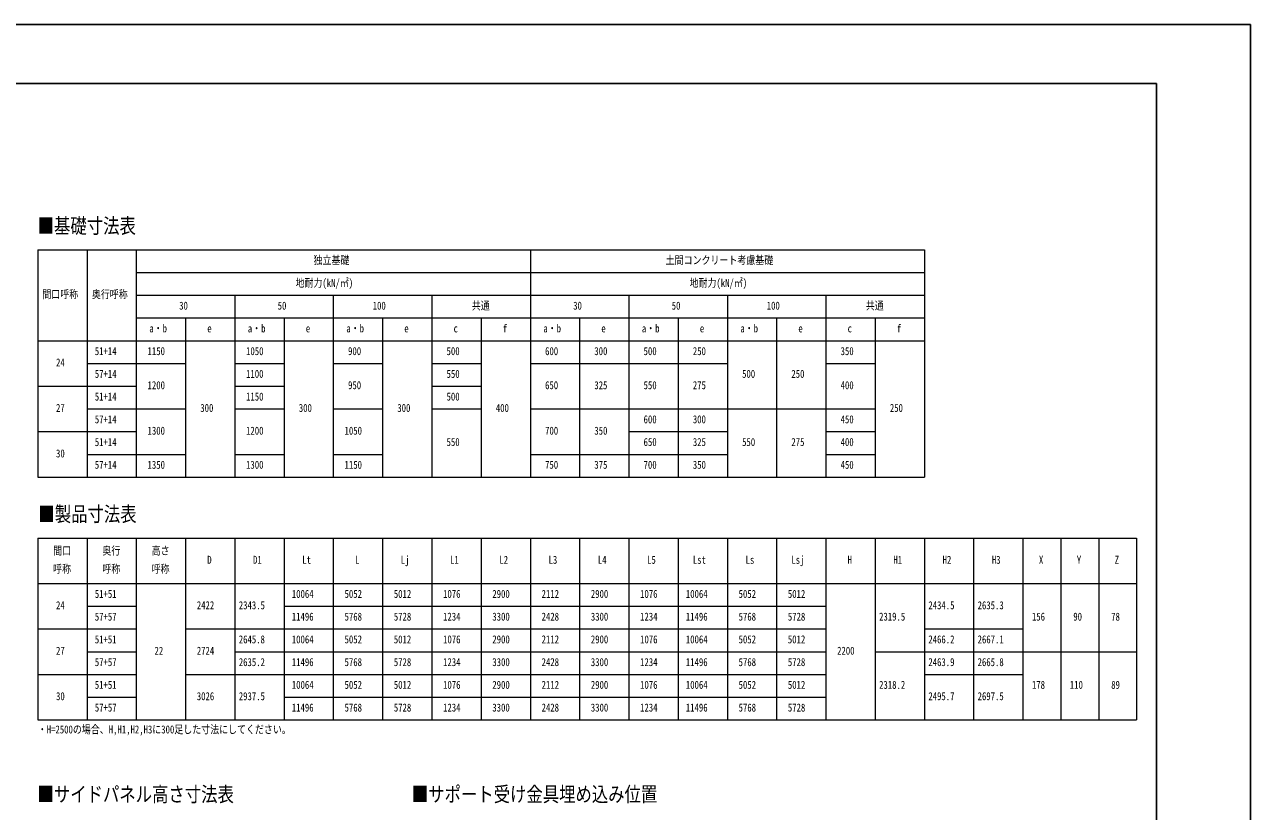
# Model space of a CAD drawing. Units: millimetres, scale not verified. Extents: x -16820 to 16820, y -11880 to 11880.
# Drawn here: x 641 to 16820, y 1494 to 11880 of the extents above; entities that cross this region are included whole.
import ezdxf
from ezdxf.enums import TextEntityAlignment as Align

# ---------------------------------------------------------------- set-up
doc = ezdxf.new("R2010")
doc.units = ezdxf.units.MM
doc.header["$LTSCALE"] = 60
doc.layers.add('0-1_TABLE1', color=7, linetype='Continuous', lineweight=18)
doc.layers.add('0-2_USER1', color=3, linetype='Continuous')
doc.layers.add('0-7_YKK_ZWAK', color=7, linetype='Continuous')
doc.styles.add('ＭＳ ゴシック', font='')
doc.styles.get('ＭＳ ゴシック').set_extended_font_data('MS Gothic')

msp = doc.modelspace()

# ---------------------------------------------------------------- linework, layer by layer
at = {"layer": '0-1_TABLE1'}
for p, q in [((816.56, 8907.37), (12516.56, 8907.37)), ((816.56, 8907.37), (816.56, 5907.37)), ((1466.56, 8907.37), (1466.56, 5907.37)), ((2116.56, 8907.37), (2116.56, 5907.37)), ((7316.56, 8907.37), (7316.56, 5907.37)), ((2116.56, 8607.37), (12516.56, 8607.37)), ((2116.56, 8307.37), (12516.56, 8307.37)), ((3416.56, 8307.37), (3416.56, 5907.37)), ((4716.56, 8307.37), (4716.56, 5907.37)), ((6016.56, 8307.37), (6016.56, 5907.37)), ((9916.56, 8307.37), (9916.56, 5907.37)), ((2116.56, 8007.37), (12516.56, 8007.37)), ((2766.56, 8007.37), (2766.56, 5907.37)), ((4066.56, 8007.37), (4066.56, 5907.37)), ((5366.56, 8007.37), (5366.56, 5907.37)), ((6666.56, 8007.37), (6666.56, 5907.37)), ((7966.56, 8007.37), (7966.56, 5907.37)), ((9266.56, 8007.37), (9266.56, 5907.37)), ((10566.56, 8007.37), (10566.56, 5907.37)), ((11866.56, 8007.37), (11866.56, 5907.37)), ((816.56, 7707.37), (12516.56, 7707.37)), ((1466.56, 7407.37), (2766.56, 7407.37)), ((3416.56, 7407.37), (4066.56, 7407.37)), ((4716.56, 7407.37), (5366.56, 7407.37)), ((6016.56, 7407.37), (6666.56, 7407.37)), ((7316.56, 7407.37), (9916.56, 7407.37)), ((11216.56, 7407.37), (11866.56, 7407.37)), ((816.56, 7107.37), (2116.56, 7107.37)), ((3416.56, 7107.37), (4066.56, 7107.37)), ((6016.56, 7107.37), (6666.56, 7107.37)), ((1466.56, 6807.37), (2766.56, 6807.37)), ((3416.56, 6807.37), (4066.56, 6807.37)), ((4716.56, 6807.37), (5366.56, 6807.37)), ((6016.56, 6807.37), (6666.56, 6807.37)), ((7316.56, 6807.37), (11866.56, 6807.37)), ((816.56, 6507.37), (2116.56, 6507.37)), ((8616.56, 6507.37), (9916.56, 6507.37)), ((11216.56, 6507.37), (11866.56, 6507.37)), ((1466.56, 6207.37), (2766.56, 6207.37)), ((3416.56, 6207.37), (4066.56, 6207.37)), ((4716.56, 6207.37), (5366.56, 6207.37)), ((7316.56, 6207.37), (9916.56, 6207.37)), ((11216.56, 6207.37), (11866.56, 6207.37)), ((816.56, 5103.25), (15316.56, 5103.25)), ((816.56, 5103.25), (816.56, 2703.25)), ((1466.56, 5103.25), (1466.56, 2703.25)), ((2116.56, 5103.25), (2116.56, 2703.25)), ((2766.56, 5103.25), (2766.56, 2703.25)), ((3416.56, 5103.25), (3416.56, 2703.25)), ((4066.56, 5103.25), (4066.56, 2703.25)), ((4716.56, 5103.25), (4716.56, 2703.25)), ((5366.56, 5103.25), (5366.56, 2703.25)), ((6016.56, 5103.25), (6016.56, 2703.25)), ((6666.56, 5103.25), (6666.56, 2703.25)), ((7316.56, 5103.25), (7316.56, 2703.25)), ((7966.56, 5103.25), (7966.56, 2703.25)), ((8616.56, 5103.25), (8616.56, 2703.25)), ((9266.56, 5103.25), (9266.56, 2703.25)), ((11216.56, 5103.25), (11216.56, 2703.25)), ((11866.56, 5103.25), (11866.56, 2703.25)), ((12516.56, 5103.25), (12516.56, 2703.25)), ((13166.56, 5103.25), (13166.56, 2703.25)), ((13816.56, 5103.25), (13816.56, 2703.25)), ((14316.56, 5103.25), (14316.56, 2703.25)), ((14816.56, 5103.25), (14816.56, 2703.25)), ((15316.56, 5103.25), (15316.56, 2703.25)), ((816.56, 4503.25), (15316.56, 4503.25)), ((1466.56, 4203.25), (2116.56, 4203.25)), ((4066.56, 4203.25), (11216.56, 4203.25)), ((816.56, 3903.25), (2116.56, 3903.25)), ((2766.56, 3903.25), (11216.56, 3903.25)), ((12516.56, 3903.25), (13816.56, 3903.25)), ((1466.56, 3603.25), (2116.56, 3603.25)), ((3416.56, 3603.25), (11216.56, 3603.25)), ((11866.56, 3603.25), (15316.56, 3603.25)), ((816.56, 3303.25), (2116.56, 3303.25)), ((2766.56, 3303.25), (11216.56, 3303.25)), ((12516.56, 3303.25), (13816.56, 3303.25)), ((1466.56, 3003.25), (2116.56, 3003.25)), ((4066.56, 3003.25), (11216.56, 3003.25))]:
    msp.add_line(p, q, dxfattribs=at)
for points in [[(12516.56, 8907.37), (12516.56, 8007.37), (12516.56, 5907.37)], [(8616.56, 8307.37), (8616.56, 7407.37), (8616.56, 6807.37), (8616.56, 5907.37)], [(11216.56, 8307.37), (11216.56, 6807.37), (11216.56, 5907.37)], [(816.56, 5907.37), (1466.56, 5907.37), (2766.56, 5907.37), (3416.56, 5907.37), (4066.56, 5907.37), (4716.56, 5907.37), (5366.56, 5907.37), (6016.56, 5907.37), (6666.56, 5907.37), (7316.56, 5907.37), (9916.56, 5907.37), (11216.56, 5907.37), (11866.56, 5907.37), (12516.56, 5907.37)], [(9916.56, 5103.25), (9916.56, 4203.25), (9916.56, 3903.25), (9916.56, 3603.25), (9916.56, 3303.25), (9916.56, 3003.25), (9916.56, 2703.25)], [(10566.56, 5103.25), (10566.56, 4203.25), (10566.56, 2703.25)], [(816.56, 2703.25), (1466.56, 2703.25), (2116.56, 2703.25), (4066.56, 2703.25), (11216.56, 2703.25), (15316.56, 2703.25)]]:
    msp.add_lwpolyline(points, dxfattribs=at)
at = {"layer": '0-7_YKK_ZWAK'}
for q in [(-15619.92, 11100), (15580.08, -10100)]:
    msp.add_line((15580.08, 11100), q, dxfattribs=at)
msp.add_lwpolyline([(-16820, -11880), (16820, -11880), (16820, 11880), (-16820, 11880)], close=True, dxfattribs=at)

# ---------------------------------------------------------------- texts
at = {"layer": '0-1_TABLE1', "style": 'ＭＳ ゴシック', "width": 0.8}
for s, p in [('独立基礎', (4455.44, 8685.37)), ('土間コンクリート考慮基礎', (9102.48, 8685.37)), ('地耐力(kN/㎡)', (4217.36, 8385.37)), ('地耐力(kN/㎡)', (9417.36, 8385.37)), ('間口呼称', (876.6, 8235.37)), ('奥行呼称', (1530.44, 8235.37)), ('30', (2682.08, 8085.37)), ('50', (3982.08, 8085.37)), ('100', (5236, 8085.37)), ('共通', (6543.68, 8085.37)), ('30', (7882.08, 8085.37)), ('50', (9182.08, 8085.37)), ('100', (10436, 8085.37)), ('共通', (11743.68, 8085.37)), ('f', (6953.16, 7785.37)), ('f', (12153.16, 7785.37)), ('a・b', (2287.96, 7785.37)), ('e', (3053.16, 7785.37)), ('a・b', (3587.96, 7785.37)), ('e', (4353.16, 7785.37)), ('a・b', (4887.96, 7785.37)), ('e', (5653.16, 7785.37)), ('c', (6303.16, 7785.37)), ('a・b', (7487.96, 7785.37)), ('e', (8253.16, 7785.37)), ('a・b', (8787.96, 7785.37)), ('e', (9553.16, 7785.37)), ('a・b', (10087.96, 7785.37)), ('e', (10853.16, 7785.37)), ('c', (11503.16, 7785.37)), ('51+14', (1568.84, 7485.37)), ('1150', (2264.92, 7485.37)), ('1050', (3564.92, 7485.37)), ('900', (4911, 7485.37)), ('500', (6211, 7485.37)), ('600', (7511, 7485.37)), ('300', (8161, 7485.37)), ('500', (8811, 7485.37)), ('250', (9461, 7485.37)), ('350', (11411, 7485.37)), ('24', (1057.08, 7335.37)), ('57+14', (1568.84, 7185.37)), ('1100', (3564.92, 7185.37)), ('550', (6211, 7185.37)), ('500', (10111, 7185.37)), ('250', (10761, 7185.37)), ('1200', (2264.92, 7035.37)), ('950', (4911, 7035.37)), ('650', (7511, 7035.37)), ('325', (8161, 7035.37)), ('550', (8811, 7035.37)), ('275', (9461, 7035.37)), ('400', (11411, 7035.37)), ('51+14', (1568.84, 6885.37)), ('1150', (3564.92, 6885.37)), ('500', (6211, 6885.37)), ('27', (1057.08, 6735.37)), ('300', (2961, 6735.37)), ('300', (4261, 6735.37)), ('300', (5561, 6735.37)), ('400', (6861, 6735.37)), ('250', (12061, 6735.37)), ('57+14', (1568.84, 6585.37)), ('600', (8811, 6585.37)), ('300', (9461, 6585.37)), ('450', (11411, 6585.37)), ('1300', (2264.92, 6435.37)), ('1200', (3564.92, 6435.37)), ('1050', (4864.92, 6435.37)), ('700', (7511, 6435.37)), ('350', (8161, 6435.37)), ('51+14', (1568.84, 6285.37)), ('550', (6211, 6285.37)), ('650', (8811, 6285.37)), ('325', (9461, 6285.37)), ('550', (10111, 6285.37)), ('275', (10761, 6285.37)), ('400', (11411, 6285.37)), ('30', (1057.08, 6135.37)), ('57+14', (1568.84, 5985.37)), ('1350', (2264.92, 5985.37)), ('1300', (3564.92, 5985.37)), ('1150', (4864.92, 5985.37)), ('750', (7511, 5985.37)), ('375', (8161, 5985.37)), ('700', (8811, 5985.37)), ('350', (9461, 5985.37)), ('450', (11411, 5985.37)), ('間口', (1018.68, 4851.25)), ('奥行', (1668.68, 4851.25)), ('高さ', (2318.68, 4851.25)), ('D', (3053.16, 4731.25)), ('D1', (3657.08, 4731.25)), ('Lt', (4307.08, 4731.25)), ('L', (5003.16, 4731.25)), ('Lj', (5607.08, 4731.25)), ('L1', (6257.08, 4731.25)), ('L2', (6907.08, 4731.25)), ('L3', (7557.08, 4731.25)), ('L4', (8207.08, 4731.25)), ('L5', (8857.08, 4731.25)), ('Lst', (9461, 4731.25)), ('Ls', (10157.08, 4731.25)), ('Lsj', (10761, 4731.25)), ('H', (11503.16, 4731.25)), ('H1', (12107.08, 4731.25)), ('H2', (12757.08, 4731.25)), ('H3', (13407.08, 4731.25)), ('X', (14028.16, 4731.25)), ('Y', (14528.16, 4731.25)), ('Z', (15028.16, 4731.25)), ('呼称', (1018.68, 4611.25)), ('呼称', (1668.68, 4611.25)), ('呼称', (2318.68, 4611.25)), ('51+51', (1568.84, 4281.25)), ('10064', (4168.84, 4281.25)), ('5052', (4864.92, 4281.25)), ('5012', (5514.92, 4281.25)), ('1076', (6164.92, 4281.25)), ('2900', (6814.92, 4281.25)), ('2112', (7464.92, 4281.25)), ('2900', (8114.92, 4281.25)), ('1076', (8764.92, 4281.25)), ('10064', (9368.84, 4281.25)), ('5052', (10064.92, 4281.25)), ('5012', (10714.92, 4281.25)), ('24', (1057.08, 4131.25)), ('2422', (2914.92, 4131.25)), ('2343.5', (3468.92, 4131.25)), ('2434.5', (12568.92, 4131.25)), ('2635.3', (13218.92, 4131.25)), ('57+57', (1568.84, 3981.25)), ('11496', (4168.84, 3981.25)), ('5768', (4864.92, 3981.25)), ('5728', (5514.92, 3981.25)), ('1234', (6164.92, 3981.25)), ('3300', (6814.92, 3981.25)), ('2428', (7464.92, 3981.25)), ('3300', (8114.92, 3981.25)), ('1234', (8764.92, 3981.25)), ('11496', (9368.84, 3981.25)), ('5768', (10064.92, 3981.25)), ('5728', (10714.92, 3981.25)), ('2319.5', (11918.92, 3981.25)), ('156', (13936, 3981.25)), ('90', (14482.08, 3981.25)), ('78', (14982.08, 3981.25)), ('51+51', (1568.84, 3681.25)), ('2645.8', (3468.92, 3681.25)), ('10064', (4168.84, 3681.25)), ('5052', (4864.92, 3681.25)), ('5012', (5514.92, 3681.25)), ('1076', (6164.92, 3681.25)), ('2900', (6814.92, 3681.25)), ('2112', (7464.92, 3681.25)), ('2900', (8114.92, 3681.25)), ('1076', (8764.92, 3681.25)), ('10064', (9368.84, 3681.25)), ('5052', (10064.92, 3681.25)), ('5012', (10714.92, 3681.25)), ('2466.2', (12568.92, 3681.25)), ('2667.1', (13218.92, 3681.25)), ('27', (1057.08, 3531.25)), ('22', (2357.08, 3531.25)), ('2724', (2914.92, 3531.25)), ('2200', (11364.92, 3531.25)), ('57+57', (1568.84, 3381.25)), ('2635.2', (3468.92, 3381.25)), ('11496', (4168.84, 3381.25)), ('5768', (4864.92, 3381.25)), ('5728', (5514.92, 3381.25)), ('1234', (6164.92, 3381.25)), ('3300', (6814.92, 3381.25)), ('2428', (7464.92, 3381.25)), ('3300', (8114.92, 3381.25)), ('1234', (8764.92, 3381.25)), ('11496', (9368.84, 3381.25)), ('5768', (10064.92, 3381.25)), ('5728', (10714.92, 3381.25)), ('2463.9', (12568.92, 3381.25)), ('2665.8', (13218.92, 3381.25)), ('51+51', (1568.84, 3081.25)), ('10064', (4168.84, 3081.25)), ('5052', (4864.92, 3081.25)), ('5012', (5514.92, 3081.25)), ('1076', (6164.92, 3081.25)), ('2900', (6814.92, 3081.25)), ('2112', (7464.92, 3081.25)), ('2900', (8114.92, 3081.25)), ('1076', (8764.92, 3081.25)), ('10064', (9368.84, 3081.25)), ('5052', (10064.92, 3081.25)), ('5012', (10714.92, 3081.25)), ('2318.2', (11918.92, 3081.25)), ('178', (13936, 3081.25)), ('110', (14436, 3081.25)), ('89', (14982.08, 3081.25)), ('30', (1057.08, 2931.25)), ('57+57', (1568.84, 2781.25)), ('3026', (2914.92, 2931.25)), ('2937.5', (3468.92, 2931.25)), ('11496', (4168.84, 2781.25)), ('5768', (4864.92, 2781.25)), ('5728', (5514.92, 2781.25)), ('1234', (6164.92, 2781.25)), ('3300', (6814.92, 2781.25)), ('2428', (7464.92, 2781.25)), ('3300', (8114.92, 2781.25)), ('1234', (8764.92, 2781.25)), ('11496', (9368.84, 2781.25)), ('5768', (10064.92, 2781.25)), ('5728', (10714.92, 2781.25)), ('2495.7', (12568.92, 2931.25)), ('2697.5', (13218.92, 2931.25))]:
    msp.add_text(s, height=105.6, dxfattribs=at).set_placement(p, align=Align.BOTTOM_LEFT)
at = {"layer": '0-2_USER1', "style": 'ＭＳ ゴシック', "width": 0.8}
for s, height, p in [('■基礎寸法表', 197.9, (814.86, 9065.15)), ('■製品寸法表', 197.9, (824.83, 5261.89)), ('・H=2500の場合、H,H1,H2,H3に300足した寸法にしてください。', 105.6, (816.56, 2492.47)), ('■サイドパネル高さ寸法表', 197.9, (812.81, 1563.79)), ('■サポート受け金具埋め込み位置', 197.9, (5752.61, 1563.79))]:
    msp.add_text(s, height=height, dxfattribs=at).set_placement(p, align=Align.BOTTOM_LEFT)

doc.saveas('drawing.dxf')
